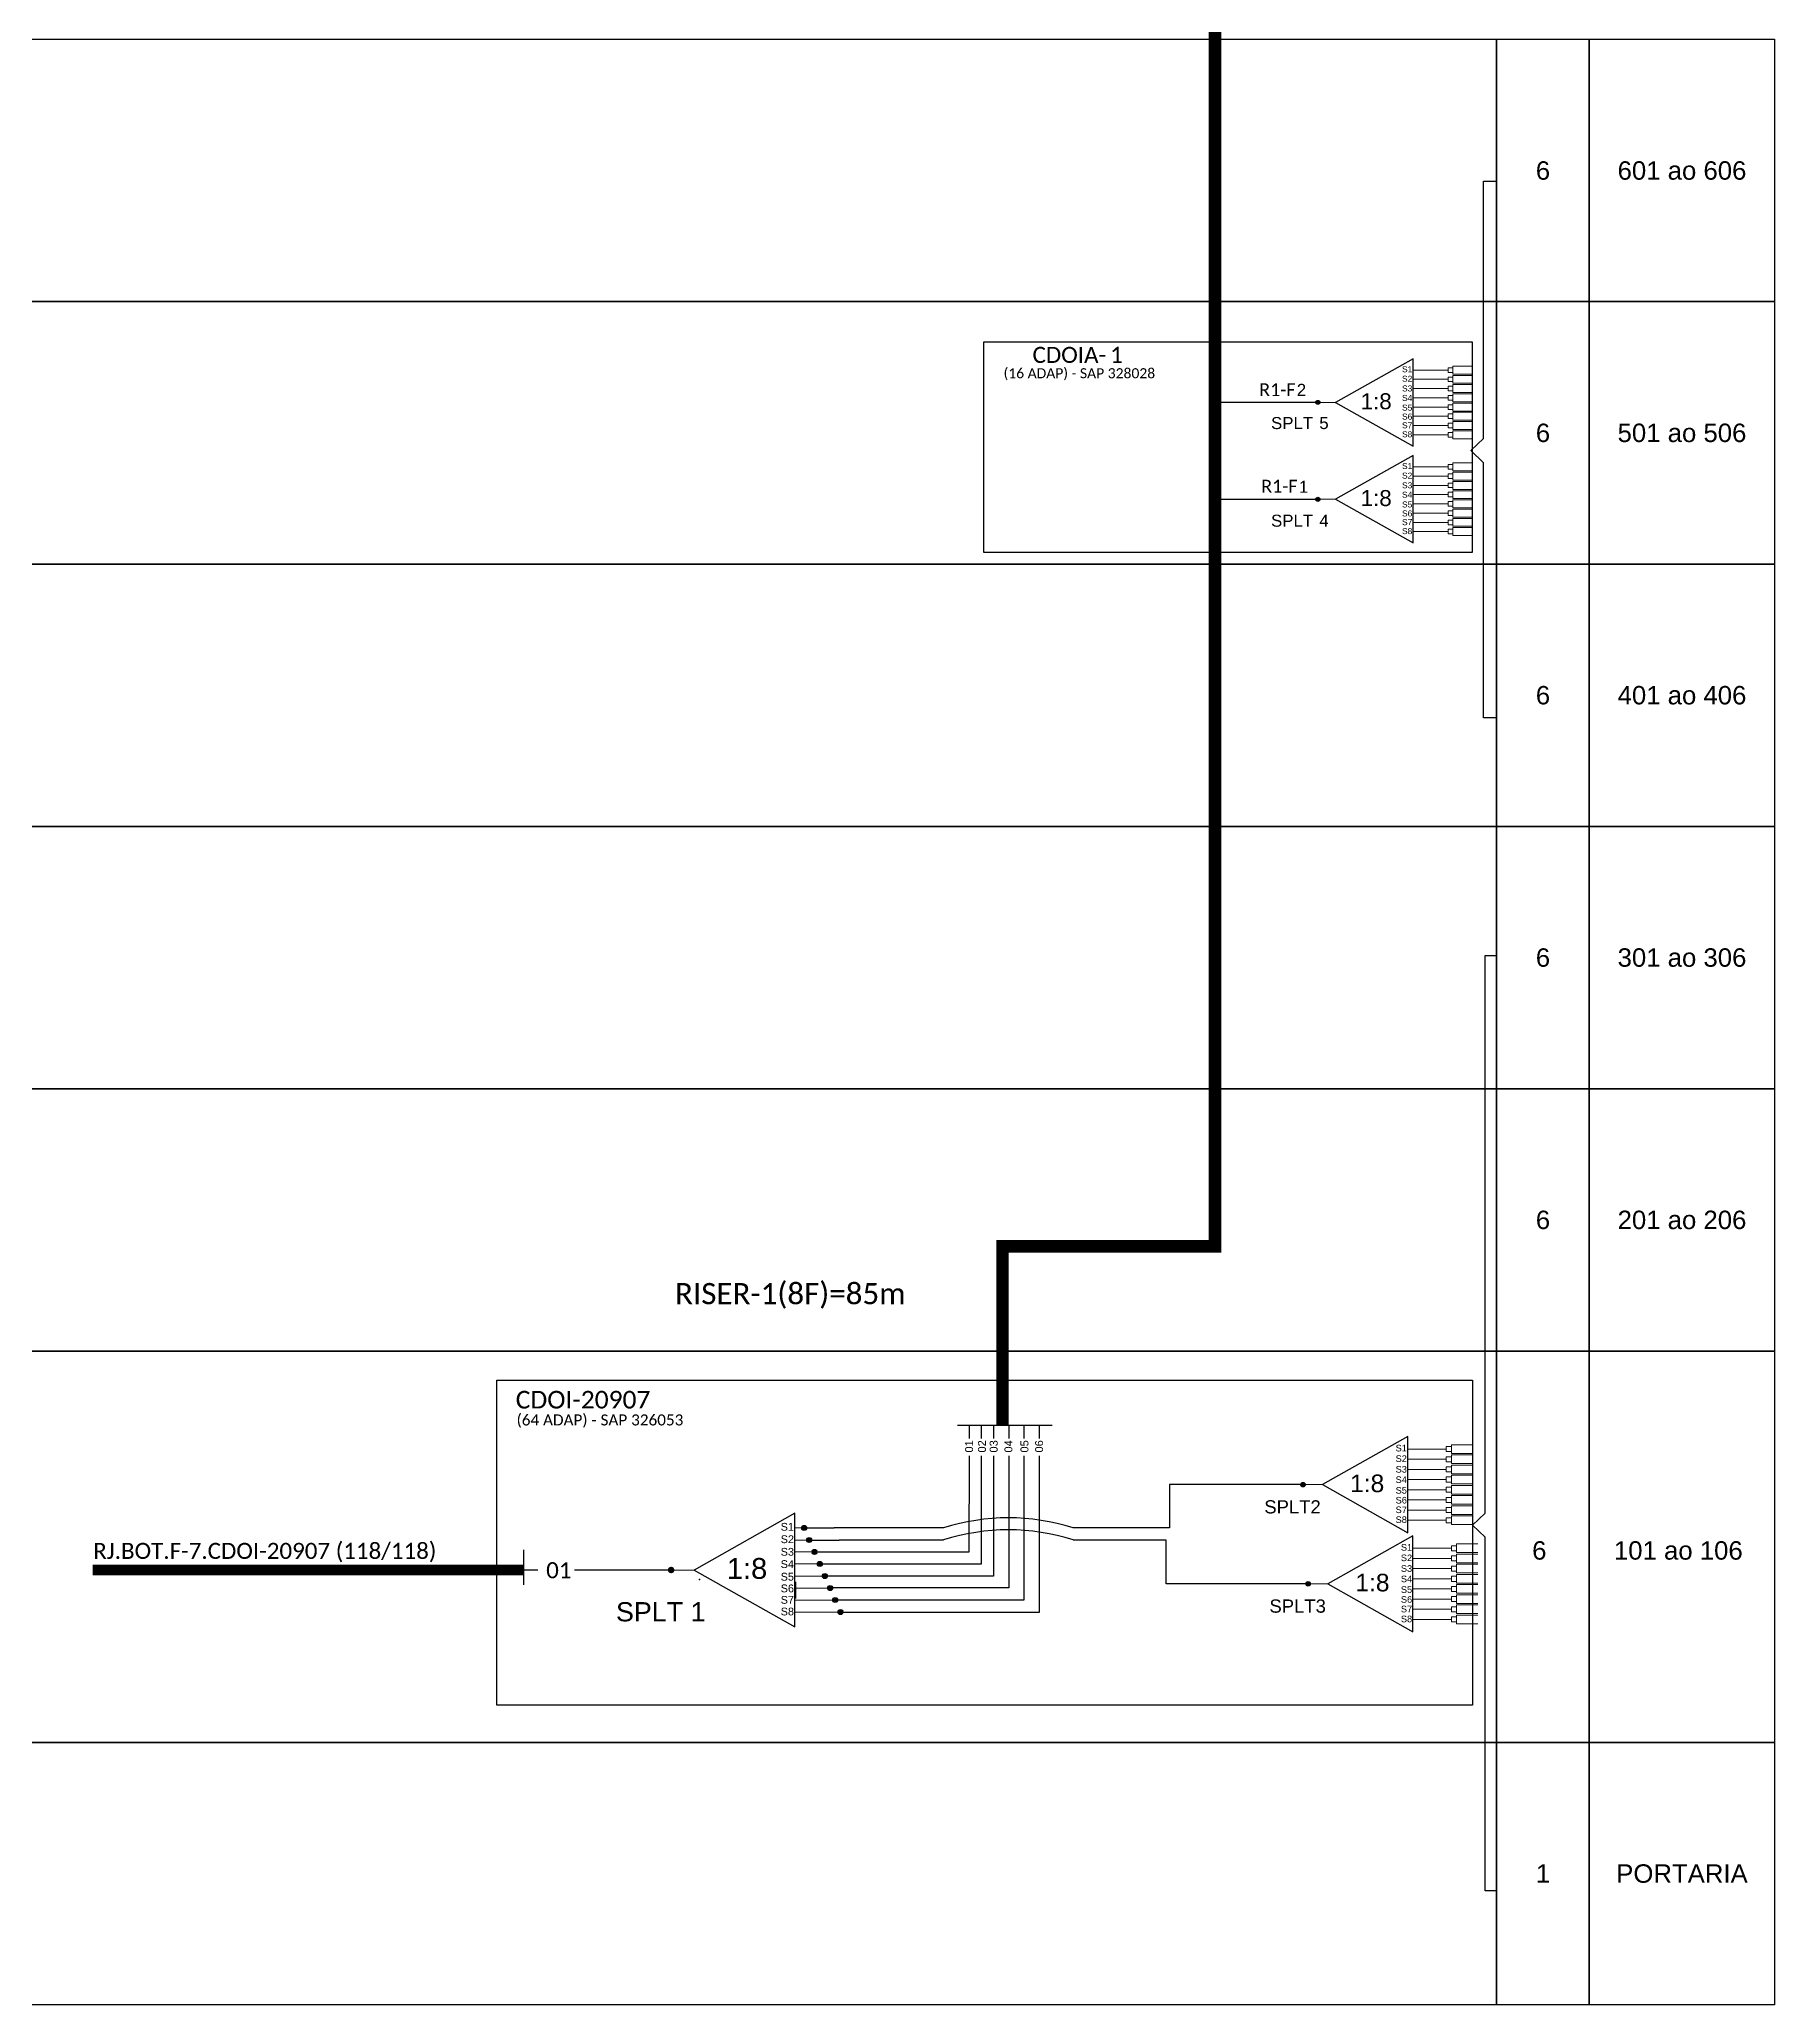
# Model space of a CAD drawing. Extents: x -89 to 749, y 705 to 1299.
# Drawn here: x 482.7 to 634.4, y 908 to 1079.7 of the extents above; entities that cross this region are included whole.
import ezdxf
from ezdxf.enums import TextEntityAlignment as Align

# ---------------------------------------------------------------- set-up
doc = ezdxf.new("R2010")
doc.units = 0
doc.styles.add('ARIAL', font='arial.ttf')
doc.styles.add('WMF-Calibri0', font='calibri.ttf')

# ---------------------------------------------------------------- blocks, each defined once
blk = doc.blocks.new('SPLT_1-8_SC-APC')
at = {"color": 1}
blk.add_lwpolyline([(-7.37, -2.1), (-17.04, -7.55), (-7.37, -13), (-7.37, -2.1)], dxfattribs=at)
at = {"color": 3, "lineweight": 0}
for points in [[(-2.99, -3.51), (-7.37, -3.51)], [(-2.41, -3.02), (-2.41, -4)], [(-2.41, -3.02), (0, -3.02)], [(-2.41, -4), (0, -4)], [(-2.41, -4.17), (-2.41, -5.16)], [(-2.41, -4.17), (0, -4.17)], [(-7.37, -4.66), (-2.99, -4.66)], [(-7.37, -5.82), (-2.99, -5.82)], [(-2.41, -5.16), (0, -5.16)], [(-2.41, -5.32), (-2.41, -6.31)], [(-2.41, -5.32), (0, -5.32)], [(-2.41, -6.31), (0, -6.31)], [(-2.41, -6.48), (-2.41, -7.46)], [(-2.41, -6.48), (0, -6.48)], [(-7.37, -6.97), (-2.99, -6.97)], [(-7.37, -8.12), (-2.99, -8.12)], [(-2.41, -7.46), (0, -7.46)], [(-2.41, -7.63), (-2.41, -8.62)], [(-2.41, -7.63), (0, -7.63)], [(-2.41, -8.62), (0, -8.62)], [(-2.41, -8.78), (-2.41, -9.77)], [(-2.41, -8.78), (0, -8.78)], [(-7.37, -9.28), (-2.99, -9.28)], [(-7.37, -10.43), (-2.99, -10.43)], [(-2.41, -9.77), (0, -9.77)], [(-2.41, -9.94), (-2.41, -10.92)], [(-2.41, -9.94), (0, -9.94)], [(-2.41, -10.92), (0, -10.92)], [(-2.41, -11.09), (-2.41, -12.08)], [(-2.41, -11.09), (0, -11.09)], [(-7.37, -11.58), (-2.99, -11.58)], [(-2.41, -12.08), (0, -12.08)]]:
    blk.add_lwpolyline(points, dxfattribs=at)
for points in [[(-2.99, -3.22), (-2.41, -3.22), (-2.41, -3.8), (-2.99, -3.8)], [(-2.99, -4.38), (-2.41, -4.38), (-2.41, -4.95), (-2.99, -4.95)], [(-2.99, -5.53), (-2.41, -5.53), (-2.41, -6.1), (-2.99, -6.1)], [(-2.99, -6.68), (-2.41, -6.68), (-2.41, -7.26), (-2.99, -7.26)], [(-2.99, -7.84), (-2.41, -7.84), (-2.41, -8.41), (-2.99, -8.41)], [(-2.99, -8.99), (-2.41, -8.99), (-2.41, -9.56), (-2.99, -9.56)], [(-2.99, -10.14), (-2.41, -10.14), (-2.41, -10.72), (-2.99, -10.72)], [(-2.99, -11.3), (-2.41, -11.3), (-2.41, -11.87), (-2.99, -11.87)]]:
    blk.add_lwpolyline(points, close=True, dxfattribs=at)
at = {"color": 1, "lineweight": 0}
blk.add_lwpolyline([(-17.04, -7.55), (-19.26, -7.55)], dxfattribs=at)
at = {"color": 1, "style": 'ARIAL'}
for s, height, p in [('S1', 0.75, (-8.74, -3.78)), ('S2', 0.75, (-8.74, -4.97)), ('1:8', 2, (-13.91, -8.4)), ('S3', 0.75, (-8.74, -6.18)), ('S4', 0.75, (-8.74, -7.36)), ('S5', 0.75, (-8.74, -8.57)), ('S6', 0.75, (-8.74, -9.69)), ('S7', 0.75, (-8.74, -10.78)), ('S8', 0.75, (-8.74, -11.9))]:
    blk.add_text(s, height=height, dxfattribs=at).set_placement(p)
blk = doc.blocks.new('SPLT_1-8_DIV_DIR')
h = blk.add_hatch(color=3)
h.dxf.hatch_style = 1
edge = h.paths.add_edge_path()
edge.add_arc((12.77, 4.04), 0.242, 0, 360)
h = blk.add_hatch(color=3)
h.dxf.hatch_style = 1
edge = h.paths.add_edge_path()
edge.add_arc((13.27, 2.88), 0.242, 0, 360)
h = blk.add_hatch(color=3)
h.dxf.hatch_style = 1
edge = h.paths.add_edge_path()
edge.add_arc((13.77, 1.73), 0.242, 0, 360)
h = blk.add_hatch(color=3)
h.dxf.hatch_style = 1
edge = h.paths.add_edge_path()
edge.add_arc((14.27, 0.58), 0.242, 0, 360)
h = blk.add_hatch(color=3)
h.dxf.hatch_style = 1
edge = h.paths.add_edge_path()
edge.add_arc((14.77, -0.58), 0.242, 0, 360)
h = blk.add_hatch(color=3)
h.dxf.hatch_style = 1
edge = h.paths.add_edge_path()
edge.add_arc((15.27, -1.73), 0.242, 0, 360)
h = blk.add_hatch(color=3)
h.dxf.hatch_style = 1
edge = h.paths.add_edge_path()
edge.add_arc((15.77, -2.88), 0.242, 0, 360)
h = blk.add_hatch(color=3)
h.dxf.hatch_style = 1
edge = h.paths.add_edge_path()
edge.add_arc((16.27, -4.04), 0.242, 0, 360)
at = {"color": 1}
blk.add_lwpolyline([(11.89, 5.45), (2.22, 0), (11.89, -5.45), (11.89, 5.45)], dxfattribs=at)
at = {"color": 7, "lineweight": 0}
for points in [[(12.77, 4.04), (11.89, 4.04)], [(11.89, 2.88), (13.27, 2.88)], [(11.89, 1.73), (13.77, 1.73)], [(11.89, 0.58), (14.27, 0.58)], [(11.89, -0.58), (14.77, -0.58)], [(11.89, -1.73), (15.27, -1.73)], [(11.89, -2.88), (15.77, -2.88)], [(11.89, -4.04), (16.27, -4.04)]]:
    blk.add_lwpolyline(points, dxfattribs=at)
at = {"color": 1, "lineweight": 0}
blk.add_lwpolyline([(2.22, 0), (0, 0)], dxfattribs=at)
at = {"color": 3}
for centre in [(12.77, 4.04), (13.27, 2.88), (13.77, 1.73), (14.27, 0.58), (14.77, -0.58), (15.27, -1.73), (15.77, -2.88), (16.27, -4.04)]:
    blk.add_circle(centre, 0.242, dxfattribs=at)
at = {"color": 1, "style": 'ARIAL'}
for s, height, p in [('S1', 0.75, (10.52, 3.77)), ('S2', 0.75, (10.52, 2.58)), ('S3', 0.75, (10.52, 1.37)), ('1:8', 2, (5.35, -0.85)), ('S4', 0.75, (10.52, 0.19)), ('S5', 0.75, (10.52, -1.02)), ('S6', 0.75, (10.52, -2.14)), ('S7', 0.75, (10.52, -3.24)), ('S8', 0.75, (10.52, -4.36))]:
    blk.add_text(s, height=height, dxfattribs=at).set_placement(p)

msp = doc.modelspace()

# ---------------------------------------------------------------- hatches: boundary and pattern name
h = msp.add_hatch(color=3)
h.dxf.hatch_style = 1
edge = h.paths.add_edge_path()
edge.add_arc((594.42, 1047.96), 0.179, 0, 360)
h = msp.add_hatch(color=3)
h.dxf.hatch_style = 1
edge = h.paths.add_edge_path()
edge.add_arc((594.42, 1039.49), 0.179, 0, 360)
h = msp.add_hatch(color=3)
h.dxf.hatch_style = 1
edge = h.paths.add_edge_path()
edge.add_arc((593.12, 953.41), 0.197, 0, 360)
h = msp.add_hatch(color=3)
h.dxf.hatch_style = 1
edge = h.paths.add_edge_path()
edge.add_arc((537.9, 945.95), 0.287, 0, 360)
h = msp.add_hatch(color=3)
h.dxf.hatch_style = 1
edge = h.paths.add_edge_path()
edge.add_arc((593.58, 944.74), 0.197, 0, 360)

# ---------------------------------------------------------------- linework, layer by layer
at = {"color": 3}
msp.add_line((549.52, 949.62), (552.14, 949.62), dxfattribs=at)
at = {"color": 2}
for p, q in [((561.72, 948.57), (552.59, 948.57)), ((581.17, 948.57), (573.05, 948.57)), ((581.17, 944.74), (581.17, 948.57)), ((593.58, 944.74), (581.17, 944.74))]:
    msp.add_line(p, q, dxfattribs=at)
at = {"color": 5, "const_width": 1.1}
msp.add_lwpolyline([(585.44, 1188.64), (585.44, 974.22), (566.86, 974.22), (566.86, 958.6)], dxfattribs=at)
for points in [[(417.5, 1079.68), (610.05, 1079.68), (610.05, 1056.76), (417.5, 1056.76)], [(610.05, 1079.68), (618.15, 1079.68), (618.15, 1056.76), (610.05, 1056.76)], [(618.15, 1079.68), (634.35, 1079.68), (634.35, 1056.76), (618.15, 1056.76)], [(417.5, 1056.76), (610.05, 1056.76), (610.05, 1033.84), (417.5, 1033.84)], [(610.05, 1056.76), (618.15, 1056.76), (618.15, 1033.84), (610.05, 1033.84)], [(618.15, 1056.76), (634.35, 1056.76), (634.35, 1033.84), (618.15, 1033.84)], [(417.5, 1033.84), (610.05, 1033.84), (610.05, 1010.92), (417.5, 1010.92)], [(610.05, 1033.84), (618.15, 1033.84), (618.15, 1010.92), (610.05, 1010.92)], [(618.15, 1033.84), (634.35, 1033.84), (634.35, 1010.92), (618.15, 1010.92)], [(417.5, 1010.92), (610.05, 1010.92), (610.05, 988), (417.5, 988)], [(610.05, 1010.92), (618.15, 1010.92), (618.15, 988), (610.05, 988)], [(618.15, 1010.92), (634.35, 1010.92), (634.35, 988), (618.15, 988)]]:
    msp.add_lwpolyline(points, close=True)
at = {"color": 3}
for points in [[(610.05, 1020.4), (608.9, 1020.4), (608.9, 1042.69), (607.8, 1043.75), (608.9, 1044.8), (608.9, 1067.29), (610.05, 1067.29)], [(610.05, 917.91), (609.05, 917.91), (609.05, 948.82), (607.95, 949.88), (609.05, 950.93), (609.05, 999.65), (610.05, 999.65)], [(593.12, 953.41), (581.45, 953.41), (581.45, 949.62), (573.05, 949.62)], [(561.72, 949.62), (552.14, 949.62)], [(526.26, 945.95), (525.02, 945.95)], [(537.9, 945.95), (529.47, 945.95)]]:
    msp.add_lwpolyline(points, dxfattribs=at)
at = {"color": 1}
for points in [[(607.9, 1036.52), (607.9, 1036.52), (607.9, 1034.85), (565.22, 1034.85), (565.22, 1053.24), (570.71, 1053.24)], [(525.02, 944.64), (525.02, 947.7)], [(548.76, 944.92), (548.76, 943.47)]]:
    msp.add_lwpolyline(points, dxfattribs=at)
for points in [[(565.22, 1053.24), (607.9, 1053.24), (607.9, 1034.85), (565.22, 1034.85)], [(522.66, 962.53), (607.95, 962.53), (607.95, 934.14), (522.66, 934.14)]]:
    msp.add_lwpolyline(points, close=True, dxfattribs=at)
at = {"color": 5}
for points in [[(594.42, 1047.96), (585.44, 1047.96)], [(594.42, 1039.49), (585.44, 1039.49)], [(562.93, 958.6), (571.2, 958.6)], [(563.94, 958.6), (563.94, 957.44)], [(565.01, 958.6), (565.01, 957.44)], [(566.08, 958.6), (566.08, 957.44)], [(567.42, 958.6), (567.42, 957.44)], [(568.77, 957.44), (568.77, 958.6)], [(570.11, 957.44), (570.11, 958.6)], [(563.94, 955.93), (563.92, 947.52), (550.43, 947.52)], [(565.01, 955.93), (565.01, 946.47), (550.89, 946.47)], [(566.08, 955.93), (566.08, 945.42), (551.34, 945.42)], [(567.42, 955.93), (567.42, 944.38), (551.8, 944.38)], [(552.25, 943.33), (568.77, 943.33), (568.77, 955.93)], [(552.71, 942.28), (570.11, 942.28), (570.11, 955.93)], [(549.3, 949.65), (549.3, 949.65)]]:
    msp.add_lwpolyline(points, dxfattribs=at)
at = {"color": 7}
for points in [[(417.5, 988), (610.05, 988), (610.05, 965.08), (417.5, 965.08)], [(610.05, 988), (618.15, 988), (618.15, 965.08), (610.05, 965.08)], [(618.15, 988), (634.35, 988), (634.35, 965.08), (618.15, 965.08)], [(417.5, 965.08), (610.05, 965.08), (610.05, 930.89), (417.5, 930.89)], [(610.05, 965.08), (618.15, 965.08), (618.15, 930.89), (610.05, 930.89)], [(618.15, 965.08), (634.35, 965.08), (634.35, 930.89), (618.15, 930.89)], [(417.5, 930.89), (610.05, 930.89), (610.05, 907.97), (417.5, 907.97)], [(610.05, 930.89), (618.15, 930.89), (618.15, 907.97), (610.05, 907.97)], [(618.15, 930.89), (634.35, 930.89), (634.35, 907.97), (618.15, 907.97)]]:
    msp.add_lwpolyline(points, close=True, dxfattribs=at)
at = {"color": 2}
msp.add_lwpolyline([(549.98, 948.57), (552.59, 948.57)], dxfattribs=at)
at = {"color": 1, "const_width": 0.95}
msp.add_lwpolyline([(487.35, 945.95), (525.02, 945.95)], dxfattribs=at)
at = {"color": 3}
for centre, radius in [((594.42, 1047.96), 0.179), ((594.42, 1039.49), 0.179), ((593.12, 953.41), 0.197), ((593.58, 944.74), 0.197)]:
    msp.add_circle(centre, radius, dxfattribs=at)
msp.add_arc((567.38, 932), 18.51, 72.1792, 107.8208, dxfattribs=at)
at = {"color": 2}
msp.add_arc((567.38, 930.95), 18.51, 72.1792, 107.8208, dxfattribs=at)
for p in [(595.97, 1047.96), (540.39, 945.12)]:
    msp.add_point(p)

# ---------------------------------------------------------------- block references
at = {"color": 3}
for p, xscale, yscale, zscale in [((607.9, 1053.24), 0.7, 0.7, 0.7), ((607.9, 1044.78), 0.7, 0.7, 0.7), ((607.95, 959.22), 0.77, 0.77, 0.77), ((608.41, 950.55), 0.77, 0.77, 0.77)]:
    msp.add_blockref('SPLT_1-8_SC-APC', p, dxfattribs=dict(at, xscale=xscale, yscale=yscale, zscale=zscale))
at = {"xscale": 0.9099999999999999, "yscale": 0.9099999999999999, "zscale": 0.9099999999999999}
msp.add_blockref('SPLT_1-8_DIV_DIR', (537.9, 945.95), dxfattribs=at)

# ---------------------------------------------------------------- texts
at = {"style": 'ARIAL'}
for s, p in [('6', (614.1, 1068.22)), ('601 ao 606', (626.25, 1068.22)), ('6', (614.1, 1045.3)), ('501 ao 506', (626.25, 1045.3)), ('6', (614.1, 1022.38)), ('401 ao 406', (626.25, 1022.38)), ('6', (614.1, 999.46)), ('301 ao 306', (626.25, 999.46))]:
    msp.add_text(s, height=1.61, dxfattribs=at).set_placement(p, align=Align.MIDDLE_CENTER)
at = {"color": 1, "style": 'WMF-Calibri0'}
for s, height, p in [('CDOIA-', 1.4, (569.49, 1051.41)), ('1', 1.4, (576.27, 1051.41)), ('CDOI-20907', 1.54, (524.32, 960.06)), ('RJ.BOT.F-7.CDOI-20907 (118/118)', 1.4, (487.39, 946.92))]:
    msp.add_text(s, height=height, dxfattribs=at).set_placement(p)
for s, height, p in [('(16 ADAP) - SAP 328028', 0.875, (573.58, 1050.07)), ('(64 ADAP) - SAP 326053', 0.9625, (531.68, 958.58))]:
    msp.add_text(s, height=height, dxfattribs=at).set_placement(p, align=Align.CENTER)
at = {"color": 5, "style": 'WMF-Calibri0'}
for s, height, p in [('R1-F', 1.12, (589.3, 1048.51)), ('R1-F', 1.12, (589.48, 1040.08)), ('RISER-1(8F)=85m', 1.852, (538.24, 969.17))]:
    msp.add_text(s, height=height, dxfattribs=at).set_placement(p)
at = {"color": 5, "style": 'ARIAL'}
for s, p in [('2', (592.99, 1048.53)), ('1', (593.18, 1040.06))]:
    msp.add_text(s, height=1.05, dxfattribs=at).set_placement(p, align=Align.CENTER)
at = {"color": 7, "style": 'ARIAL'}
for s, p in [('SPLT', (592.17, 1045.63)), ('5', (594.96, 1045.63)), ('SPLT', (592.17, 1037.1)), ('4', (594.96, 1037.1))]:
    msp.add_text(s, height=1.05, dxfattribs=at).set_placement(p, align=Align.CENTER)
for s, p in [('6', (614.1, 976.54)), ('201 ao 206', (626.25, 976.54)), ('6', (613.78, 947.66)), ('101 ao 106', (625.93, 947.66)), ('1', (614.1, 919.43)), ('PORTARIA', (626.25, 919.43))]:
    msp.add_text(s, height=1.61, dxfattribs=at).set_placement(p, align=Align.MIDDLE_CENTER)
at = {"style": 'ARIAL'}
for s, p in [('01', (563.94, 956.75)), ('02', (565.07, 956.75)), ('03', (566.09, 956.75)), ('04', (567.38, 956.75)), ('05', (568.78, 956.75)), ('06', (570.06, 956.75))]:
    msp.add_text(s, height=0.694, rotation=90, dxfattribs=at).set_placement(p, align=Align.MIDDLE_CENTER)
for s, p in [('SPLT2', (592.21, 950.89)), ('SPLT3', (592.66, 942.22))]:
    msp.add_text(s, height=1.155, dxfattribs=at).set_placement(p, align=Align.CENTER)
at = {"style": 'WMF-Calibri0'}
msp.add_text('01', height=1.4, dxfattribs=at).set_placement((526.98, 945.23))
at = {"color": 7, "style": 'ARIAL'}
msp.add_text('SPLT 1', height=1.68, dxfattribs=at).set_placement((533.08, 941.46))

doc.saveas('drawing.dxf')
